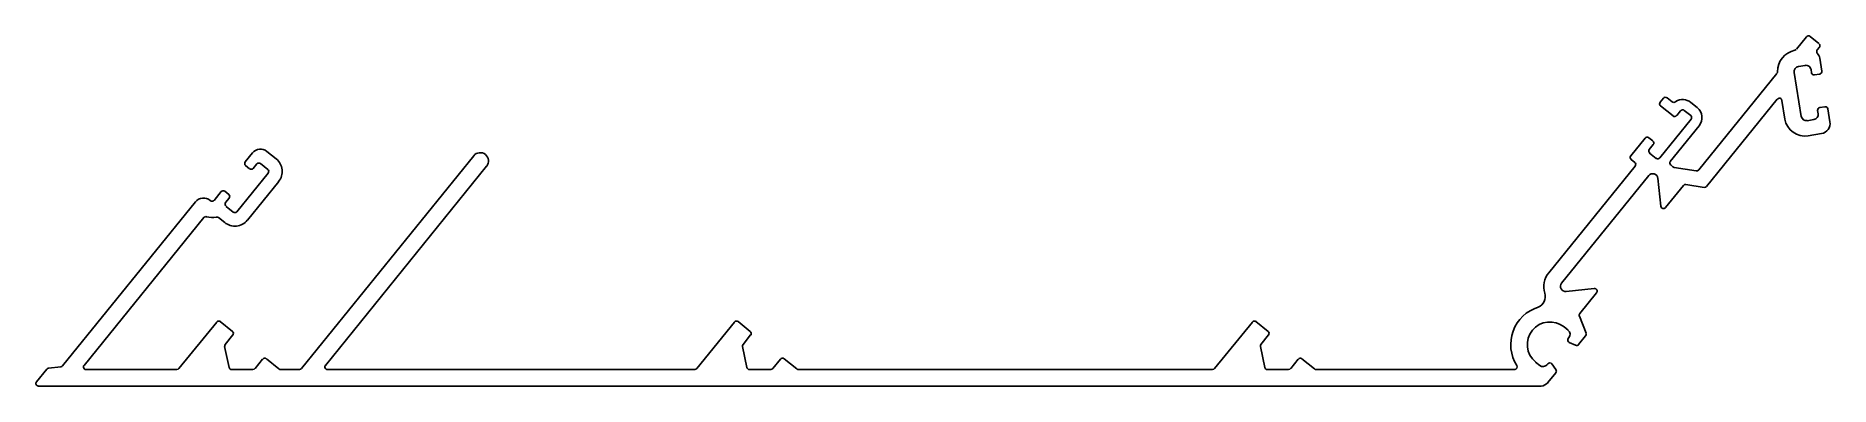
# Model space of a CAD drawing. Extents: x -72 to 101, y 1 to 35.
import ezdxf

# ---------------------------------------------------------------- set-up
doc = ezdxf.new("R2010")
doc.units = 0
doc.layers.add('1', color=4, linetype='CONTINUOUS')

msp = doc.modelspace()

# ---------------------------------------------------------------- linework, layer by layer
at = {"layer": '1', "color": 7}
for p, q in [((98.07, 33.56), (99.05, 34.76)), ((99.4, 34.8), (100.25, 34.11)), ((100.29, 33.76), (100.09, 33.51)), ((88.65, 21.92), (96.19, 31.24)), ((97.86, 31.33), (98.54, 27.09)), ((98.91, 32.01), (98.27, 31.91)), ((99.53, 31.3), (99.49, 31.6)), ((100.31, 31.17), (99.82, 31.09)), ((100.32, 32.69), (100.52, 31.46)), ((84.93, 28.45), (85.25, 28.84)), ((86.18, 27.13), (84.97, 28.1)), ((85.6, 28.88), (86.08, 28.49)), ((87.89, 28.44), (88.51, 27.94)), ((96.23, 28.75), (89.41, 20.32)), ((96.96, 26.83), (96.67, 28.63)), ((100.33, 27.94), (100.83, 28.01)), ((101.11, 27.81), (101.31, 26.57)), ((84.89, 23.08), (87.91, 26.81)), ((88.69, 26.18), (85.91, 22.75)), ((86.9, 27.63), (86.53, 27.16)), ((87.88, 27.16), (87.26, 27.67)), ((99.12, 26.67), (99.76, 26.78)), ((100.17, 27.35), (100.12, 27.65)), ((82.1, 23.29), (83.48, 25)), ((83.84, 25.03), (84.22, 24.72)), ((84.26, 24.37), (83.88, 23.9)), ((100.48, 25.43), (99.2, 25.22)), ((-51.54, 22.7), (-50.84, 23.56)), ((-50.41, 22.5), (-50.76, 22.07)), ((-49.36, 21.97), (-50.06, 22.54)), ((-49.44, 23.7), (-48.54, 22.98)), ((-46.12, 2.76), (-29.49, 23.29)), ((82.48, 22.65), (82.14, 22.93)), ((83.92, 23.55), (84.54, 23.04)), ((-52.34, 17.89), (-49.32, 21.62)), ((-51.11, 22.03), (-51.5, 22.35)), ((-48.31, 20.8), (-51.33, 17.07)), ((-28.25, 22.29), (-43.8, 3.07)), ((74.19, 12.01), (82.52, 22.3)), ((83.83, 21.38), (75.43, 11)), ((85, 18.42), (84.72, 21.12)), ((85.95, 22.4), (86.17, 22.23)), ((86.28, 22.17), (88.42, 21.84)), ((-54.54, 18.99), (-53.86, 19.83)), ((-53.51, 19.86), (-53.12, 19.55)), ((-53.09, 19.2), (-53.43, 18.77)), ((87.18, 20.42), (85.44, 18.29)), ((89.18, 20.23), (87.41, 20.51)), ((-69.15, 3.02), (-56.34, 18.83)), ((-55.54, 17.33), (-67.08, 3.07)), ((-54.92, 18.98), (-54.89, 18.96)), ((-53.51, 16.84), (-54.11, 17.33)), ((-53.39, 18.41), (-52.7, 17.85)), ((75.87, 10.19), (78.57, 10.48)), ((78.79, 10.07), (77.18, 8.08)), ((-57.93, 2.76), (-54.29, 7.25)), ((-53.94, 7.29), (-52.77, 6.35)), ((-7.98, 2.76), (-4.34, 7.25)), ((-3.99, 7.29), (-2.83, 6.35)), ((41.96, 2.76), (45.6, 7.25)), ((45.95, 7.29), (47.12, 6.35)), ((77.14, 7.83), (77.78, 6.16)), ((-52.73, 6), (-53.47, 5.09)), ((-2.79, 6), (-3.52, 5.09)), ((47.16, 6), (46.42, 5.09)), ((76.07, 6.45), (75.67, 6.78)), ((76.07, 5.66), (76.14, 5.75)), ((76.78, 5.01), (76.17, 5.27)), ((77.74, 5.91), (77.07, 5.09)), ((-53.52, 4.88), (-53.09, 2.87)), ((-50.59, 2.76), (-49.86, 3.67)), ((-49.5, 3.71), (-48.29, 2.72)), ((-3.57, 4.88), (-3.15, 2.87)), ((-0.65, 2.76), (0.09, 3.67)), ((0.44, 3.71), (1.65, 2.72)), ((46.37, 4.88), (46.8, 2.87)), ((49.3, 2.76), (50.03, 3.67)), ((50.38, 3.71), (51.6, 2.72)), ((-71.67, 1.47), (-70.67, 2.71)), ((-70.5, 2.8), (-69.32, 2.92)), ((-66.89, 2.67), (-58.12, 2.67)), ((-52.85, 2.67), (-50.79, 2.67)), ((-48.13, 2.67), (-46.31, 2.67)), ((-43.61, 2.67), (-8.18, 2.67)), ((-2.9, 2.67), (-0.84, 2.67)), ((1.81, 2.67), (41.77, 2.67)), ((47.04, 2.67), (49.1, 2.67)), ((51.75, 2.67), (70.9, 2.67)), ((72.92, 3.39), (73.32, 3.06)), ((74.03, 3.14), (74.1, 3.22)), ((74.87, 2.36), (74.11, 1.43)), ((74.5, 3.21), (74.88, 2.66)), ((73.44, 1.07), (-71.48, 1.07))]:
    msp.add_line(p, q, dxfattribs=at)
for centre, radius, start, end in [((99.24, 34.61), 0.25, 51, 141), ((98.35, 31.41), 2.1, 101.6675, 180.3325), ((97.87, 33.71), 0.25, 281.6675, 321), ((100.28, 33.35), 0.25, 141, 220.676), ((99.33, 32.53), 1, 9.2, 40.676), ((100.1, 33.91), 0.25, 321, 51), ((96, 31.4), 0.25, 321, 0.3325), ((98.35, 31.41), 0.5, 99.2, 189.2), ((98.99, 31.52), 0.497, 8.8592, 99.5408), ((99.78, 31.34), 0.25, 189.2, 279.2), ((100.27, 31.42), 0.25, 279.2, 9.2), ((85.13, 28.3), 0.25, 141, 231), ((85.44, 28.68), 0.25, 51, 141), ((86.24, 28.69), 0.25, 231, 321), ((87.1, 27.47), 1.25, 51, 122.3371), ((87.1, 27.47), 0.25, 51, 141), ((87.72, 26.97), 1.25, 321, 51.0001), ((96.43, 28.59), 0.25, 9.2, 141), ((100.37, 27.69), 0.25, 99.2, 189.2), ((100.87, 27.77), 0.25, 9.2, 99.2), ((86.33, 27.32), 0.25, 231, 321), ((87.72, 26.97), 0.25, 321, 51), ((98.89, 27.14), 1.95, 189.2, 279.2), ((99.04, 27.17), 0.5, 189.2, 279.2), ((99.68, 27.27), 0.5, 279.2, 9.2), ((100.32, 26.41), 1, 279.2, 9.2), ((83.68, 24.84), 0.25, 51, 141), ((84.07, 24.52), 0.25, 321, 51), ((-51.34, 22.54), 0.25, 141, 231), ((-50.07, 22.93), 1, 51, 141), ((-50.22, 22.34), 0.25, 51, 141), ((-49.52, 21.78), 1.55, 321, 51.0001), ((-28.87, 22.79), 0.8, 321, 141), ((82.29, 23.13), 0.25, 141, 231), ((82.33, 22.46), 0.25, 321, 51), ((84.08, 23.74), 0.25, 141, 231), ((84.7, 23.24), 0.25, 231, 321), ((86.11, 22.59), 0.25, 140.9999, 231), ((-50.95, 22.23), 0.25, 231, 321), ((-49.52, 21.78), 0.25, 321, 51), ((84.22, 21.06), 0.5, 6, 141), ((86.32, 22.42), 0.25, 231, 261), ((88.46, 22.08), 0.25, 261, 321), ((-55.55, 18.19), 1.02, 51, 141), ((-53.67, 19.67), 0.25, 51, 141), ((-53.28, 19.35), 0.25, 321, 51), ((87.37, 20.27), 0.25, 81, 141), ((89.22, 20.48), 0.25, 261, 321), ((-55.34, 17.17), 0.254, 72.9126, 141), ((-54.73, 19.15), 1.82, 252.9126, 282.7433), ((-54.73, 19.15), 0.25, 231, 321), ((-54.27, 17.13), 0.254, 51, 102.7433), ((-53.23, 18.61), 0.254, 141, 231), ((-52.54, 18.05), 0.25, 231, 321), ((85.25, 18.44), 0.25, 186, 321), ((-52.54, 18.05), 1.55, 230.9999, 321), ((75.82, 10.69), 2.1, 141, 198.02), ((75.82, 10.69), 0.5, 141, 276), ((78.6, 10.23), 0.25, 321, 96), ((74.3, 5.08), 3.78, 107.2126, 212.4955), ((72.71, 9.74), 1.15, 294.0203, 14.8569), ((-54.09, 7.1), 0.25, 51.0144, 141), ((-4.15, 7.1), 0.25, 51.0144, 141), ((45.8, 7.1), 0.25, 51.0144, 141), ((74.3, 5.08), 2.18, 51, 231), ((77.37, 7.92), 0.25, 141, 201), ((-52.93, 6.15), 0.25, 321, 51.0144), ((-2.98, 6.15), 0.25, 321, 51.0144), ((46.96, 6.15), 0.25, 321, 51.0144), ((76.27, 5.5), 0.254, 141, 247.1443), ((75.75, 6.06), 0.5, 321, 51), ((77.55, 6.07), 0.25, 321, 21), ((-53.27, 4.93), 0.25, 141, 192), ((-49.66, 3.51), 0.25, 51.0144, 141), ((-3.33, 4.93), 0.25, 141, 192), ((0.28, 3.51), 0.25, 51.0144, 141), ((46.62, 4.93), 0.25, 141, 192), ((50.23, 3.51), 0.25, 51.0144, 141), ((76.88, 5.24), 0.25, 247.1443, 321), ((-70.48, 2.55), 0.25, 96, 141), ((-69.34, 3.17), 0.25, 276, 321), ((-66.89, 2.92), 0.25, 141, 270), ((-58.12, 2.92), 0.25, 270, 321), ((-52.85, 2.92), 0.25, 192, 270), ((-50.79, 2.92), 0.25, 270, 321), ((-48.13, 2.92), 0.25, 231.0144, 270), ((-46.31, 2.92), 0.25, 270, 321), ((-43.61, 2.92), 0.25, 141, 270), ((-8.18, 2.92), 0.25, 270, 321), ((-2.9, 2.92), 0.25, 192, 270), ((-0.84, 2.92), 0.25, 270, 321), ((1.81, 2.92), 0.25, 231.0144, 270), ((41.77, 2.92), 0.25, 270, 321), ((47.04, 2.92), 0.25, 192, 270), ((49.1, 2.92), 0.25, 270, 321), ((51.75, 2.92), 0.25, 231.0144, 270), ((70.9, 2.92), 0.25, 270, 32.4955), ((73.64, 3.45), 0.5, 231, 321), ((74.29, 3.06), 0.254, 34.8557, 141), ((74.67, 2.52), 0.25, 321, 34.8557), ((-71.48, 1.32), 0.25, 141, 270), ((73.34, 2.06), 1, 276, 321)]:
    msp.add_arc(centre, radius, start, end, dxfattribs=at)

doc.saveas('drawing.dxf')
